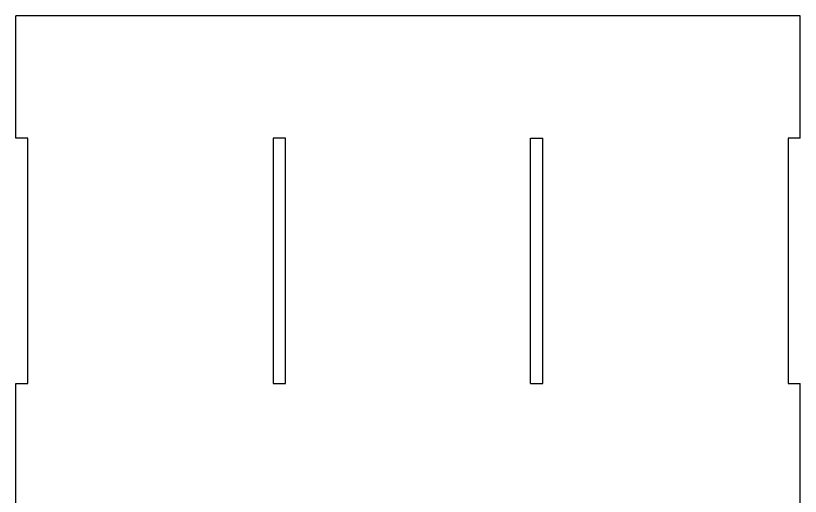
# Model space of a CAD drawing. Header units: centimetres. Extents: x 1 to 147, y 1 to 145.
# Drawn here: x 114.5 to 146.5, y 91.63 to 111.24 of the extents above; entities that cross this region are included whole.
import ezdxf

# ---------------------------------------------------------------- set-up
doc = ezdxf.new("R2010")
doc.units = ezdxf.units.CM
doc.layers.get('0').update_dxf_attribs({"lineweight": 25, "true_color": 0xffffff})

# ---------------------------------------------------------------- blocks, each defined once
blk = doc.blocks.new('block 4')
for p, q in [((0, 0), (-10, 0)), ((-10, 0), (-10, -0.5)), ((0, -0.5), (0, 0)), ((-10, -0.5), (0, -0.5)), ((0, -0.5), (0, -0.5))]:
    blk.add_line(p, q)
blk = doc.blocks.new('block 5')
for p, q in [((-10, 0), (0, 0)), ((-10, 0), (-10, -0.5)), ((0, 0), (0, -0.5)), ((-10, -0.5), (0, -0.5)), ((-10, -0.5), (-10, -0.5)), ((0, -0.5), (0, -0.5))]:
    blk.add_line(p, q)
blk = doc.blocks.new('block 28')
for p, q in [((-45, 0), (-45, -32)), ((-45, 0), (-40, 0)), ((-40, 0), (-40, -0.5)), ((-30, -0.5), (-30, 0)), ((-30, 0), (-25, 0)), ((-25, 0), (-25, -8)), ((-24.5, -8), (-24.5, 0)), ((-24.5, 0), (-20.5, 0)), ((-20.5, 0), (-20.5, -8)), ((-20, -8), (-20, 0)), ((-20, 0), (-15, 0)), ((-15, 0), (-15, -0.5)), ((-5, -0.5), (-5, 0)), ((-5, 0), (0, 0)), ((0, -32), (0, 0)), ((-40, -0.5), (-30, -0.5)), ((-15, -0.5), (-5, -0.5)), ((-25, -8), (-24.5, -8)), ((-20.5, -8), (-20, -8)), ((-30, -31.5), (-40, -31.5)), ((-40, -31.5), (-40, -32)), ((-30, -32), (-30, -31.5)), ((-5, -31.5), (-15, -31.5)), ((-15, -31.5), (-15, -32)), ((-5, -32), (-5, -31.5)), ((-45, -32), (-40, -32)), ((-40, -32), (-40, -32)), ((-30, -32), (-15, -32)), ((-5, -32), (-5, -32)), ((-5, -32), (0, -32)), ((0, -32), (0, -32))]:
    blk.add_line(p, q)

msp = doc.modelspace()

# ---------------------------------------------------------------- block references
at = {"rotation": 90}
for name, p in [('block 28', (114.503, 111.237)), ('block 4', (125.003, 106.237)), ('block 5', (135.503, 106.237))]:
    msp.add_blockref(name, p, dxfattribs=at)

doc.saveas('drawing.dxf')
